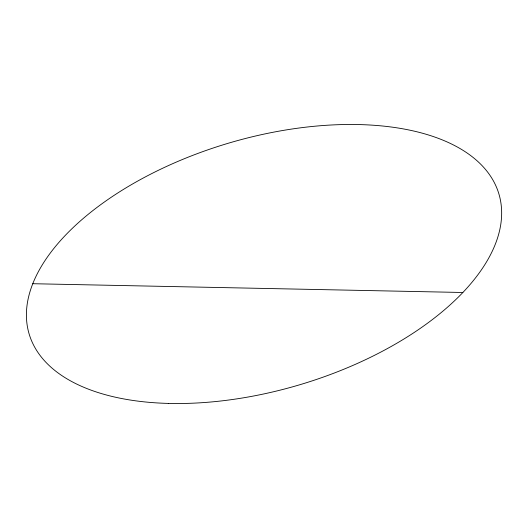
<?xml version="1.0" encoding="UTF-8"?>
<svg xmlns="http://www.w3.org/2000/svg" width="528" height="528" viewBox="0 0 528 528"><rect width="100%" height="100%" fill="white"/><g stroke="black" fill="none" stroke-linecap="round" stroke-linejoin="round"><path stroke-width="0.79" d="M32.762 283.714L462.871 292.492M168.412 403.412A245.104 125.935 -16.6 0 0 500.227 199.162A245.104 125.935 -16.6 0 0 123.433 189.42A245.104 125.935 -16.6 0 0 168.412 403.412"/></g></svg>
